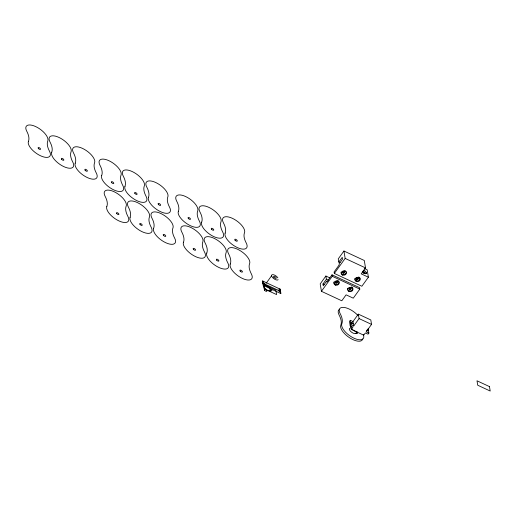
<?xml version="1.0" encoding="UTF-8"?>
<svg xmlns="http://www.w3.org/2000/svg" width="516" height="516" viewBox="0 0 516 516"><rect width="100%" height="100%" fill="white"/><g stroke="black" fill="none" stroke-linecap="round" stroke-linejoin="round"><path stroke-width="0.77" d="M263.786 286.567L265.411 284.322M266.237 283.174L271.577 275.77M325.88 276.034L320.204 283.897L321.429 291.308L341.792 300.789L346.094 294.836L353.267 298.177L359.8 289.121L359.555 287.657L332.02 274.835L326.867 281.981L326.712 281.072L323.274 285.838L322.971 284.013L326.409 279.246L325.88 276.034L329.743 277.834M338.793 262.089L342.231 257.323L342.534 259.148L339.089 263.915L339.244 264.824L334.084 271.971L334.329 273.435L361.858 286.257L368.392 277.202L361.219 273.861L365.522 267.907L364.296 260.496L343.933 251.015L338.257 258.877L338.793 262.089L340.076 262.689M321.429 291.308L332.265 276.292L332.02 274.835M334.329 273.435L345.159 258.419L343.933 251.015M365.715 273.809L366.399 272.861M350.306 320.294L351.041 324.738L353.724 325.989L352.989 321.545L350.306 320.294L349.48 321.436L350.216 325.88L352.899 327.131L351.28 329.382L363.741 335.187L365.367 332.936L368.056 334.194L368.875 333.046L368.14 328.602M352.989 321.545L358.336 314.141L370.798 319.946L371.533 324.39L366.192 331.794L368.875 333.046M350.216 325.88L351.041 324.738M353.724 325.989L359.072 318.585L358.336 314.141M350.048 328.208A3.98 1.735 35.8 0 0 351.144 331.846A3.98 1.735 35.8 0 0 355.937 333.207L357.104 331.595M345.159 258.419L365.522 267.907M364.296 268.462L367.166 269.797L368.392 277.202M332.265 276.292L359.8 289.121M326.409 279.246L328.344 280.143M322.971 284.013L324.261 284.613M359.072 318.585L371.533 324.39M262.721 283.071L280.562 291.379M263.418 284.348L275.886 290.153L276.621 294.597L264.153 288.792L262.908 281.104M358.813 276.84L358.93 277.569M357.833 277.305L357.949 278.034M356.801 278.737L356.917 279.466M356.059 280.652L356.182 281.388M351.59 286.851L351.712 287.58M350.609 287.315L350.732 288.044M349.577 288.741L349.7 289.47M348.842 290.663L348.958 291.392M345.043 270.429L345.165 271.158M344.062 270.894L344.185 271.622M343.03 272.319L343.153 273.048M351.228 322.784L350.396 323.9M342.295 274.241L342.411 274.97M350.545 324.938L351.28 329.382M337.825 280.44L337.941 281.168M336.845 280.897L336.961 281.626M335.813 282.329L335.929 283.058M335.071 284.252L335.194 284.98M279.64 288.902L280.375 293.346M269.649 287.251L270.384 291.695M363.387 273.216A0.98 0.426 35.8 0 1 362.742 272.177A0.98 0.426 35.8 0 1 364.019 272.654A0.98 0.426 35.8 0 1 364.019 273.454M344.514 271.68A0.98 0.806 -9.4 0 1 343.469 272.416A0.98 0.806 -9.4 0 1 342.572 271.648M358.278 277.86A0.98 0.806 -9.4 0 1 357.272 278.834A0.98 0.806 -9.4 0 1 356.363 277.885M363.554 270.21A2.612 1.135 35.8 0 1 366.237 272.396A2.612 1.135 35.8 0 1 365.283 273.577A2.612 1.135 35.8 0 1 362.387 271.648M359.51 277.337A2.612 2.154 -9.4 0 1 357.975 280.833A2.612 2.154 -9.4 0 1 354.905 278.388M346.165 271.603A2.612 2.154 -9.4 0 1 343.837 274.486A2.612 2.154 -9.4 0 1 341.102 272.132M362.871 271.164A2.612 1.135 35.8 0 1 365.689 273.699M337.29 281.452A0.98 0.806 -9.4 0 1 336.284 282.426A0.98 0.806 -9.4 0 1 335.374 281.478M350.983 287.644A0.98 0.806 -9.4 0 1 350.048 288.837A0.98 0.806 -9.4 0 1 349.248 287.67M352.035 287.122A2.612 2.154 -9.4 0 1 352.331 289.902A2.612 2.154 -9.4 0 1 349.061 290.753A2.612 2.154 -9.4 0 1 347.732 288.244M338.522 280.93A2.612 2.154 -9.4 0 1 336.987 284.432A2.612 2.154 -9.4 0 1 333.917 281.988M357.343 332.755A1.645 0.716 35.8 0 1 357.22 333.536A1.645 0.716 35.8 0 1 355.937 333.207M356.62 331.44A3.98 1.735 35.8 0 1 352.247 329.279A3.98 1.735 35.8 0 1 351.28 326.183M350.545 324.229A1.013 0.439 35.8 0 1 350.454 323.693M367.16 329.679A1.013 0.439 35.8 0 1 367.921 330.769A1.013 0.439 35.8 0 1 366.631 330.356M362.716 338.935A13.061 5.689 35.8 0 1 349.964 338.006A13.061 5.689 35.8 0 1 340.799 325.203A30.18 13.152 35.8 0 0 339.115 315.018A13.061 5.689 35.8 0 1 339.651 309.252M363.316 334.529A13.061 5.689 35.8 0 1 353.292 337.87A13.061 5.689 35.8 0 1 341.831 323.771A30.18 13.152 35.8 0 0 340.147 313.586A13.061 5.689 35.8 0 1 343.966 307.42A13.061 5.689 35.8 0 1 358.052 315.611M278.163 279.666A3.98 1.735 35.8 0 1 273.164 278.124A3.98 1.735 35.8 0 1 272.583 274.622A3.98 1.735 35.8 0 1 277.86 277.866M489.465 386.594L476.997 380.789L477.732 385.233L490.2 391.038L489.465 386.594M280.194 289.16L262.354 280.846L263.089 285.29L280.93 293.604L280.194 289.16M38.403 148.485A1.438 0.626 35.8 0 0 40.474 149.324A1.438 0.626 35.8 0 0 39.068 147.628A1.438 0.626 35.8 0 0 38.403 148.485M61.668 159.328A1.471 0.639 35.8 0 0 63.784 160.192A1.471 0.639 35.8 0 0 62.346 158.451A1.471 0.639 35.8 0 0 61.668 159.328M85.159 170.286A1.503 0.651 35.8 0 0 87.32 171.164A1.503 0.651 35.8 0 0 85.849 169.39A1.503 0.651 35.8 0 0 85.159 170.286M28.432 141.371A30.18 13.152 35.8 0 0 26.742 131.187A13.061 5.689 35.8 0 1 35.694 126.588A13.061 5.689 35.8 0 1 47.788 140.991A30.18 13.152 35.8 0 0 49.472 151.175A13.061 5.689 35.8 0 1 40.525 155.774A13.061 5.689 35.8 0 1 28.432 141.371M51.716 152.22A30.18 13.152 35.8 0 0 50.026 142.035A13.061 5.689 35.8 0 1 58.972 137.43A13.061 5.689 35.8 0 1 71.066 151.833A30.18 13.152 35.8 0 0 72.756 162.024A13.061 5.689 35.8 0 1 63.81 166.623A13.061 5.689 35.8 0 1 51.716 152.22M75.226 163.172A30.18 13.152 35.8 0 0 73.536 152.988A13.061 5.689 35.8 0 1 82.489 148.389A13.061 5.689 35.8 0 1 94.583 162.792A30.18 13.152 35.8 0 0 96.266 172.976A13.061 5.689 35.8 0 1 87.32 177.575A13.061 5.689 35.8 0 1 75.226 163.172M111.656 182.606A1.438 0.626 35.8 0 0 113.726 183.451A1.438 0.626 35.8 0 0 112.32 181.748A1.438 0.626 35.8 0 0 111.656 182.606M134.915 193.455A1.471 0.639 35.8 0 0 137.037 194.319A1.471 0.639 35.8 0 0 135.592 192.578A1.471 0.639 35.8 0 0 134.915 193.455M158.406 204.407A1.503 0.651 35.8 0 0 160.573 205.291A1.503 0.651 35.8 0 0 159.102 203.51A1.503 0.651 35.8 0 0 158.406 204.407M101.678 175.498A30.18 13.152 35.8 0 0 99.994 165.314A13.061 5.689 35.8 0 1 108.941 160.715A13.061 5.689 35.8 0 1 121.034 175.118A30.18 13.152 35.8 0 0 122.718 185.302A13.061 5.689 35.8 0 1 113.772 189.901A13.061 5.689 35.8 0 1 101.678 175.498M124.962 186.347A30.18 13.152 35.8 0 0 123.279 176.156A13.061 5.689 35.8 0 1 132.225 171.557A13.061 5.689 35.8 0 1 144.319 185.96A30.18 13.152 35.8 0 0 146.002 196.151A13.061 5.689 35.8 0 1 137.056 200.75A13.061 5.689 35.8 0 1 124.962 186.347M148.473 197.299A30.18 13.152 35.8 0 0 146.789 187.115A13.061 5.689 35.8 0 1 155.735 182.516A13.061 5.689 35.8 0 1 167.829 196.912A30.18 13.152 35.8 0 0 169.512 207.103A13.061 5.689 35.8 0 1 160.566 211.702A13.061 5.689 35.8 0 1 148.473 197.299M116.784 213.611A1.438 0.626 35.8 0 0 118.854 214.45A1.438 0.626 35.8 0 0 117.448 212.753A1.438 0.626 35.8 0 0 116.784 213.611M140.049 224.454A1.471 0.639 35.8 0 0 142.164 225.318A1.471 0.639 35.8 0 0 140.726 223.576A1.471 0.639 35.8 0 0 140.049 224.454M163.54 235.412A1.503 0.651 35.8 0 0 165.707 236.289A1.503 0.651 35.8 0 0 164.23 234.516A1.503 0.651 35.8 0 0 163.54 235.412M106.812 206.497A30.18 13.152 35.8 0 0 105.129 196.312A13.061 5.689 35.8 0 1 114.075 191.713A13.061 5.689 35.8 0 1 126.168 206.116A30.18 13.152 35.8 0 0 127.852 216.301A13.061 5.689 35.8 0 1 118.906 220.9A13.061 5.689 35.8 0 1 106.812 206.497M130.096 217.346A30.18 13.152 35.8 0 0 128.407 207.161A13.061 5.689 35.8 0 1 137.353 202.556A13.061 5.689 35.8 0 1 149.446 216.959A30.18 13.152 35.8 0 0 151.136 227.15A13.061 5.689 35.8 0 1 142.19 231.749A13.061 5.689 35.8 0 1 130.096 217.346M153.607 228.298A30.18 13.152 35.8 0 0 151.923 218.113A13.061 5.689 35.8 0 1 160.869 213.514A13.061 5.689 35.8 0 1 172.963 227.917A30.18 13.152 35.8 0 0 174.647 238.102A13.061 5.689 35.8 0 1 165.7 242.701A13.061 5.689 35.8 0 1 153.607 228.298M193.448 249.325A1.438 0.626 35.8 0 0 195.519 250.17A1.438 0.626 35.8 0 0 194.113 248.467A1.438 0.626 35.8 0 0 193.448 249.325M216.714 260.174A1.471 0.639 35.8 0 0 218.829 261.038A1.471 0.639 35.8 0 0 217.391 259.296A1.471 0.639 35.8 0 0 216.714 260.174M240.204 271.126A1.503 0.651 35.8 0 0 242.372 272.009A1.503 0.651 35.8 0 0 240.895 270.229A1.503 0.651 35.8 0 0 240.204 271.126M183.477 242.217A30.18 13.152 35.8 0 0 181.793 232.026A13.061 5.689 35.8 0 1 190.739 227.427A13.061 5.689 35.8 0 1 202.833 241.83A30.18 13.152 35.8 0 0 204.517 252.021A13.061 5.689 35.8 0 1 195.57 256.62A13.061 5.689 35.8 0 1 183.477 242.217M206.761 253.066A30.18 13.152 35.8 0 0 205.071 242.875A13.061 5.689 35.8 0 1 214.017 238.276A13.061 5.689 35.8 0 1 226.111 252.679A30.18 13.152 35.8 0 0 227.801 262.863A13.061 5.689 35.8 0 1 218.855 267.462A13.061 5.689 35.8 0 1 206.761 253.066M230.271 264.018A30.18 13.152 35.8 0 0 228.588 253.827A13.061 5.689 35.8 0 1 237.534 249.228A13.061 5.689 35.8 0 1 249.628 263.631A30.18 13.152 35.8 0 0 251.311 273.822A13.061 5.689 35.8 0 1 242.365 278.421A13.061 5.689 35.8 0 1 230.271 264.018M188.334 218.436A1.438 0.626 35.8 0 0 190.41 219.274A1.438 0.626 35.8 0 0 188.998 217.578A1.438 0.626 35.8 0 0 188.334 218.436M211.599 229.278A1.471 0.639 35.8 0 0 213.714 230.142A1.471 0.639 35.8 0 0 212.276 228.401A1.471 0.639 35.8 0 0 211.599 229.278M235.09 240.237A1.503 0.651 35.8 0 0 237.257 241.114A1.503 0.651 35.8 0 0 235.786 239.34A1.503 0.651 35.8 0 0 235.09 240.237M178.362 211.321A30.18 13.152 35.8 0 0 176.678 201.137A13.061 5.689 35.8 0 1 185.625 196.538A13.061 5.689 35.8 0 1 197.718 210.941A30.18 13.152 35.8 0 0 199.402 221.125A13.061 5.689 35.8 0 1 190.456 225.724A13.061 5.689 35.8 0 1 178.362 211.321M201.646 222.17A30.18 13.152 35.8 0 0 199.956 211.986A13.061 5.689 35.8 0 1 208.909 207.38A13.061 5.689 35.8 0 1 220.996 221.783A30.18 13.152 35.8 0 0 222.686 231.974A13.061 5.689 35.8 0 1 213.74 236.573A13.061 5.689 35.8 0 1 201.646 222.17M343.237 273.087A0.98 0.806 -9.4 0 0 344.643 272.235A0.98 0.806 -9.4 0 0 343.127 271.687A0.98 0.806 -9.4 0 0 343.237 273.087M357.001 279.498A0.98 0.806 -9.4 0 0 358.407 278.646A0.98 0.806 -9.4 0 0 356.898 278.105A0.98 0.806 -9.4 0 0 357.001 279.498M356.401 281.478A2.612 2.154 -9.4 0 0 360.149 279.208A2.612 2.154 -9.4 0 0 356.117 277.756A2.612 2.154 -9.4 0 0 356.401 281.478M342.637 275.06A2.612 2.154 -9.4 0 0 346.384 272.79A2.612 2.154 -9.4 0 0 342.347 271.339A2.612 2.154 -9.4 0 0 342.637 275.06M336.013 283.091A0.98 0.806 -9.4 0 0 337.419 282.239A0.98 0.806 -9.4 0 0 335.91 281.697A0.98 0.806 -9.4 0 0 336.013 283.091M349.784 289.508A0.98 0.806 -9.4 0 0 351.19 288.657A0.98 0.806 -9.4 0 0 349.674 288.109A0.98 0.806 -9.4 0 0 349.784 289.508M349.184 291.482A2.612 2.154 -9.4 0 0 352.931 289.212A2.612 2.154 -9.4 0 0 348.893 287.76A2.612 2.154 -9.4 0 0 349.184 291.482M335.413 285.071A2.612 2.154 -9.4 0 0 339.167 282.8A2.612 2.154 -9.4 0 0 335.129 281.349A2.612 2.154 -9.4 0 0 335.413 285.071M351.409 323.139A1.013 0.439 35.8 0 0 352.88 323.784A1.013 0.439 35.8 0 0 351.944 322.584A1.013 0.439 35.8 0 0 351.409 323.139M225.157 233.122A30.18 13.152 35.8 0 0 223.473 222.938A13.061 5.689 35.8 0 1 232.419 218.339A13.061 5.689 35.8 0 1 244.513 232.742A30.18 13.152 35.8 0 0 246.196 242.926A13.061 5.689 35.8 0 1 237.25 247.525A13.061 5.689 35.8 0 1 225.157 233.122M265.372 288.921A3.98 1.735 35.8 0 0 270.371 290.469A1.645 0.716 35.8 0 0 271.9 290.347A1.645 0.716 35.8 0 0 270.068 288.67A3.98 1.735 35.8 0 0 264.792 285.419A3.98 1.735 35.8 0 0 265.372 288.921M273.893 277.286A1.574 0.69 35.8 0 0 276.189 278.292A1.574 0.69 35.8 0 0 274.731 276.428A1.574 0.69 35.8 0 0 273.893 277.286M264.547 290.244A1.574 0.69 35.8 0 0 266.843 291.243A1.574 0.69 35.8 0 0 265.385 289.379A1.574 0.69 35.8 0 0 264.547 290.244M263.489 283.729A1.013 0.439 35.8 0 0 264.947 284.322A1.013 0.439 35.8 0 0 263.953 283.123A1.013 0.439 35.8 0 0 263.489 283.729M278.511 290.727A1.013 0.439 35.8 0 0 279.969 291.321A1.013 0.439 35.8 0 0 278.982 290.121A1.013 0.439 35.8 0 0 278.511 290.727"/></g></svg>
